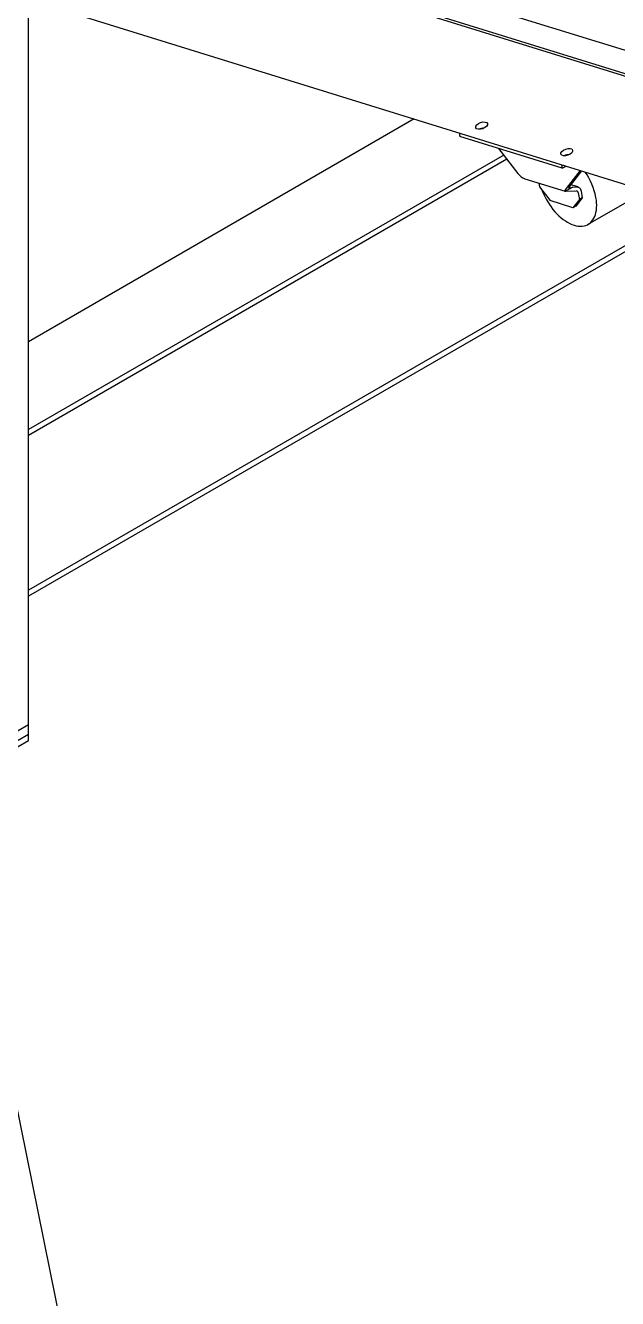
# Model space of a CAD drawing. Header units: millimetres. Extents: x 1293 to 41893, y 1011 to 26911.
# Drawn here: x 7698 to 8305, y 18830 to 20135 of the extents above; entities that cross this region are included whole.
import ezdxf

# ---------------------------------------------------------------- set-up
doc = ezdxf.new("R2010")
doc.units = ezdxf.units.MM
doc.header["$LTSCALE"] = 50
doc.layers.add('CAPA_1', color=7, linetype='Continuous')
doc.layers.add('STRUC', color=4, linetype='Continuous')
doc.dimstyles.new('SLDDIMSTYLE2', dxfattribs={"dimtxt": 0.18, "dimasz": 30.769231, "dimexe": 0, "dimexo": 0.0625, "dimgap": 0, "dimtad": 0, "dimtih": 1, "dimtoh": 1, "dimdec": 0, "dimrnd": 1e-09, "dimzin": 0, "dimdsep": 46, "dimtxsty": 'Standard', "dimblk1": 'DOT', "dimblk2": 'DOT', "dimsah": 1, "dimcen": 0.09, "dimadec": 0, "dimazin": 0, "dimtfac": 30.769231, "dimtdec": 0, "dimtofl": 0, "dimtmove": 0, "dimatfit": 3, "dimldrblk": 'DOT', "dimfxl": 1, "dimfrac": 2, "dimtolj": 1, "dimtzin": 0, "dimarcsym": 0})

# ---------------------------------------------------------------- blocks, each defined once
blk = doc.blocks.new('_Dot')
at = {"color": 0, "linetype": 'ByBlock', "lineweight": -2}
blk.add_line((-0.5, 0), (-1, 0), dxfattribs=at)
at = {"color": 0, "linetype": 'ByBlock', "const_width": 0.5}
blk.add_lwpolyline([(-0.25, 0, 1), (0.25, 0, 1)], format="xyb", close=True, dxfattribs=at)

msp = doc.modelspace()

# ---------------------------------------------------------------- linework, layer by layer
at = {"color": 7, "linetype": 'Continuous', "lineweight": 25}
for p, q in [((7701.1778693, 20273.1483416), (9162.9075267, 19819.0040714)), ((7903.1133774, 20236.9201092), (8348.6231997, 20098.5048201)), ((7881.2584835, 20219.6810826), (8325.876572, 20081.542846)), ((7701.1778693, 20162.1065988), (8958.2977426, 19771.5324701)), ((8142.8563909, 20024.8816551), (8143.5034247, 20021.2717786)), ((8248.5045375, 19988.64902), (8143.5034247, 20021.2717786)), ((8183.1365666, 20008.9581718), (8202.8212795, 19983.3904112)), ((8247.8575038, 19992.2588965), (8248.5045375, 19988.64902)), ((8248.5045375, 19988.64902), (8252.3434302, 19990.8651656)), ((8266.994179, 19986.3133297), (8252.5382278, 19967.9438701)), ((8268.3067626, 19985.9055235), (8255.5316465, 19969.671934)), ((8210.0988222, 19977.956972), (8251.4715144, 19965.1029048)), ((8224.4802847, 19973.4888004), (8225.2005224, 19969.4705111)), ((8225.2005224, 19969.4705111), (8235.9707332, 19955.4814744)), ((8259.224847, 19969.4350929), (8251.6710719, 19965.0743914)), ((8255.3460355, 19968.4358937), (8259.224847, 19969.4350929)), ((8264.7013266, 19969.4610596), (8257.1998108, 19971.7917029)), ((8258.053223, 19971.5265565), (8257.5509111, 19972.2378528)), ((8259.224847, 19969.4350929), (8263.4233074, 19969.6224612)), ((8259.3043138, 19948.2319724), (8235.9707332, 19955.4814744)), ((8252.4800706, 19965.0252226), (8262.8822944, 19965.4894516)), ((8266.0342885, 19956.7838827), (8259.3043138, 19948.2319724)), ((8269.0277072, 19958.5119465), (8262.2977325, 19949.9600363)), ((8264.8133225, 19963.5957935), (8266.0342885, 19956.7838827)), ((8269.0277072, 19958.5119465), (8266.0342885, 19956.7838827)), ((8267.8067412, 19965.3238573), (8269.0277072, 19958.5119465)), ((8275.0130749, 19931.2159569), (8334.2555593, 19965.4159152)), ((8262.2977325, 19949.9600363), (8259.3043138, 19948.2319724))]:
    msp.add_line(p, q, dxfattribs=at)
at = {"color": 7, "linetype": 'Continuous', "lineweight": 25, "flags": 128}
for points in [[(8227.6433387, 19966.2976254), (8227.9617603, 19965.4645411), (8229.157463, 19962.5889348), (8230.4912458, 19959.7429109), (8231.9556498, 19956.9423857), (8233.5424855, 19954.2030206), (8235.2428785, 19951.5401355), (8237.0473196, 19948.9686223), (8238.9457177, 19946.5028618), (8240.9274561, 19944.1566436), (8242.9814521, 19941.9430887), (8245.096219, 19939.8745763), (8247.2599302, 19937.9626742), (8249.4604852, 19936.2180747), (8251.6855777, 19934.6505341), (8253.922764, 19933.2688189), (8256.159533, 19932.0806562), (8258.3833756, 19931.0926905), (8260.5818553, 19930.3104472), (8262.7426773, 19929.7383006), (8264.8537573, 19929.3794507), (8266.9032894, 19929.2359041), (8268.8798117, 19929.3084636), (8270.7722708, 19929.5967235), (8272.5700832, 19930.0990717), (8274.2631948, 19930.8126989), (8275.8421371, 19931.7336141), (8277.29808, 19932.8566673), (8278.6228813, 19934.1755779), (8279.809132, 19935.6829699), (8280.8501983, 19937.3704135), (8281.7402581, 19939.2284717), (8282.4743338, 19941.2467536), (8283.0483201, 19943.4139721), (8283.4590071, 19945.7180072), (8283.7040981, 19948.1459739), (8283.7822224, 19950.6842939), (8283.692943, 19953.318772), (8283.4367594, 19956.0346751), (8283.0151041, 19958.8168147)], [(8263.4233074, 19969.6224612), (8264.2011398, 19969.5784669), (8264.9415734, 19969.377076), (8265.628738, 19969.022605), (8266.2479049, 19968.5226517), (8266.7858029, 19967.887932), (8267.2309029, 19967.1320505), (8267.5736646, 19966.2712085), (8267.8067412, 19965.3238573)]]:
    msp.add_lwpolyline(points, dxfattribs=at)
at = {"color": 7, "linetype": 'Continuous', "lineweight": 25}
for centre, radius, start, end in [((8168.7234544, 20016.1311597), 13.6358444, 92.1873930773, 114.0817580572), ((8255.9947206, 19989.0168809), 13.6358444, 92.1873931423, 114.0817579852), ((8215.6955429, 19945.7308139), 68.5796379, 11.0003310557, 34.6509274269), ((8252.3048475, 19968.8222068), 3.8010252, 260.4017822133, 272.6422087225), ((8262.809163, 19963.4834801), 2.0073041, 3.2075082236, 87.9121009113)]:
    msp.add_arc(centre, radius, start, end, dxfattribs=at)
for centre in [(8165.8101128, 20032.3619803), (8253.081379, 20005.2477014)]:
    msp.add_ellipse(centre, major_axis=(6.0515084, 2.1076625), ratio=0.5193097886, dxfattribs=at)
for centre, major_axis, ratio, start_param, end_param in [((8208.1717208, 19986.4791552), (-6.9947171, 7.9196847), 0.5769440379, 1.4544278413, 2.3821964043), ((8257.8886691, 19971.0326141), (6.5917501, 5.8218766), 0.1923415444, 2.3301925761, 3.3499316596), ((8257.8886691, 19971.0326141), (2.9038547, 2.5647034), 0.1923415444, 2.3301925761, 3.5024664572)]:
    msp.add_ellipse(centre, major_axis=major_axis, ratio=ratio, start_param=start_param, end_param=end_param, dxfattribs=at)
at = {"layer": 'STRUC', "linetype": 'Continuous', "lineweight": 25}
for p, q in [((7701.1778693, 19408.2325147), (7701.1778693, 20414.905399)), ((8096.7077782, 20039.2195513), (7701.1778693, 19810.8849951)), ((8188.4560478, 20002.0488903), (7701.1778693, 19720.7491854)), ((8191.6987356, 19997.8370807), (7701.1778693, 19714.665412)), ((8354.6369304, 19933.4446545), (7701.1778693, 19556.2107682)), ((8354.6369304, 19927.3608811), (7701.1778693, 19550.1269948)), ((7623.1095094, 19373.5346782), (7701.1778693, 19418.6025831)), ((7701.1778693, 19408.2325147), (7623.1095094, 19363.1646099)), ((7701.1778693, 19408.2303373), (7623.1095094, 19363.1624324)), ((7701.1778693, 19408.2303373), (7701.1759833, 19408.231426)), ((7701.1778693, 19402.1465639), (7701.1778693, 19408.2303373)), ((7667.2923695, 19382.5848813), (7701.1778693, 19402.1465639))]:
    msp.add_line(p, q, dxfattribs=at)

# ---------------------------------------------------------------- leaders
at = {"layer": 'CAPA_1'}
msp.add_leader([(7359.6172807, 20645.6720796), (7817.9869878, 18391.5234629)], dimstyle='SLDDIMSTYLE2', dxfattribs=at)

doc.saveas('drawing.dxf')
